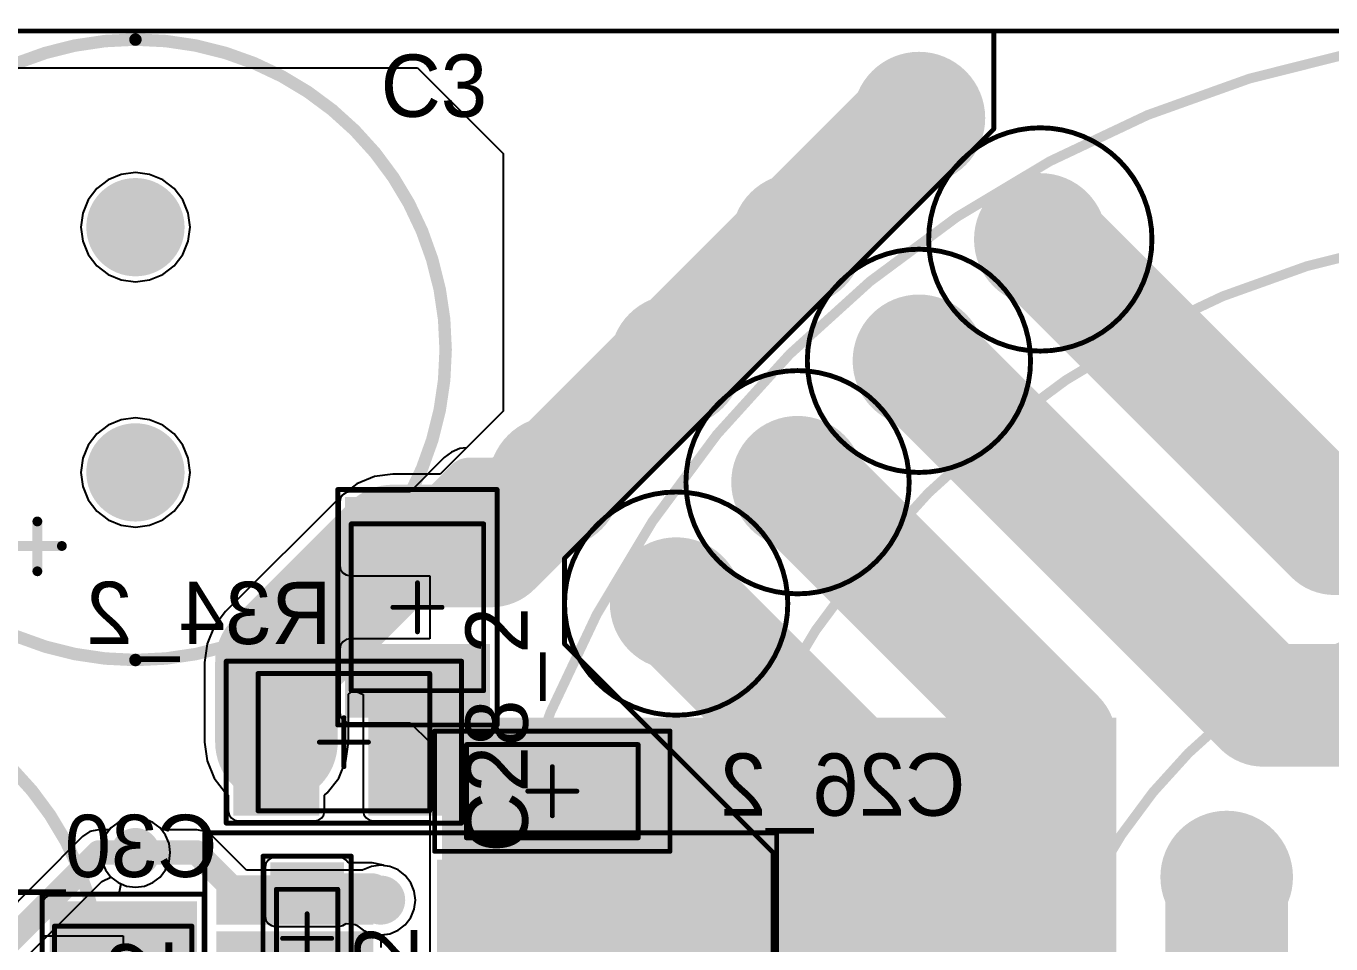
# Model space of a CAD drawing. Extents: x 5 to 126, y 30 to 120.
# Drawn here: x 52.77 to 79.37, y 101.39 to 120.1 of the extents above; entities that cross this region are included whole.
import ezdxf

# ---------------------------------------------------------------- set-up
doc = ezdxf.new("R2010")
doc.units = 0
doc.layers.get('0').update_dxf_attribs({"linetype": 'CONTINUOUS'})
for name, color, linetype in [('BOTTOMLAYER', 5, 'CONTINUOUS'), ('BOTTOMOVERLAY', 54, 'CONTINUOUS'), ('BOTTOMPASTE', 16, 'CONTINUOUS'), ('BOTTOMSOLDER', 6, 'CONTINUOUS'), ('MECHANICAL1', 6, 'CONTINUOUS'), ('MECHANICAL13', 56, 'CONTINUOUS'), ('MECHANICAL15', 56, 'CONTINUOUS'), ('MECHANICAL4', 56, 'CONTINUOUS'), ('MULTILAYER', 9, 'CONTINUOUS'), ('TOPLAYER', 1, 'CONTINUOUS'), ('TOPOVERLAY', 2, 'CONTINUOUS'), ('TOPPASTE', 8, 'CONTINUOUS'), ('TOPSOLDER', 216, 'CONTINUOUS')]:
    doc.layers.add(name, color=color, linetype=linetype)

# ---------------------------------------------------------------- blocks, each defined once
blk = doc.blocks.new('12_5_________10')
at = {"layer": 'BOTTOMLAYER', "const_width": 0.9}
for points in [[(-0.45, 0, 1), (0.45, 0, 1)], [(4.55, 0, 1), (5.45, 0, 1)]]:
    blk.add_lwpolyline(points, format="xyb", close=True, dxfattribs=at)
at = {"layer": 'BOTTOMSOLDER', "const_width": 1.002}
for points in [[(-0.501, 0, 1), (0.501, 0, 1)], [(4.499, 0, 1), (5.501, 0, 1)]]:
    blk.add_lwpolyline(points, format="xyb", close=True, dxfattribs=at)
at = {"layer": 'MULTILAYER', "const_width": 0.9}
for points in [[(-0.45, 0, 1), (0.45, 0, 1)], [(4.55, 0, 1), (5.45, 0, 1)]]:
    blk.add_lwpolyline(points, format="xyb", close=True, dxfattribs=at)
at = {"layer": 'TOPLAYER', "const_width": 0.9}
for points in [[(-0.45, 0, 1), (0.45, 0, 1)], [(4.55, 0, 1), (5.45, 0, 1)]]:
    blk.add_lwpolyline(points, format="xyb", close=True, dxfattribs=at)
at = {"layer": 'TOPOVERLAY'}
for points, const_width in [([(8.825, 0, 1), (-3.825, 0, 1)], 0.254), ([(-1.55, 2.516, 1), (-1.45, 2.516, 1)], 0.1), ([(-2.066, 2, 1), (-1.966, 2, 1)], 0.1), ([(-1.05, 2, 1), (-0.95, 2, 1)], 0.1), ([(-1.55, 1.5, 1), (-1.45, 1.5, 1)], 0.1), ([(-3.888, 0, 1), (-3.761, 0, 1)], 0.127), ([(8.761, 0, 1), (8.888, 0, 1)], 0.127)]:
    blk.add_lwpolyline(points, format="xyb", close=True, dxfattribs=dict(at, const_width=const_width))
at = {"layer": 'TOPOVERLAY', "const_width": 0.2}
for points in [[(-1.5, 2.516), (-1.5, 1.5)], [(-2.016, 2), (-1, 2)]]:
    blk.add_lwpolyline(points, dxfattribs=at)
at = {"layer": 'TOPSOLDER', "const_width": 1.002}
for points in [[(-0.501, 0, 1), (0.501, 0, 1)], [(4.499, 0, 1), (5.501, 0, 1)]]:
    blk.add_lwpolyline(points, format="xyb", close=True, dxfattribs=at)
blk = doc.blocks.new('12_5_________11')
at = {"layer": 'BOTTOMLAYER', "const_width": 0.9}
for points in [[(-0.45, 0, 1), (0.45, 0, 1)], [(4.55, 0, 1), (5.45, 0, 1)]]:
    blk.add_lwpolyline(points, format="xyb", close=True, dxfattribs=at)
at = {"layer": 'BOTTOMSOLDER', "const_width": 1.002}
for points in [[(-0.501, 0, 1), (0.501, 0, 1)], [(4.499, 0, 1), (5.501, 0, 1)]]:
    blk.add_lwpolyline(points, format="xyb", close=True, dxfattribs=at)
at = {"layer": 'MULTILAYER', "const_width": 0.9}
for points in [[(-0.45, 0, 1), (0.45, 0, 1)], [(4.55, 0, 1), (5.45, 0, 1)]]:
    blk.add_lwpolyline(points, format="xyb", close=True, dxfattribs=at)
at = {"layer": 'TOPLAYER', "const_width": 0.9}
for points in [[(-0.45, 0, 1), (0.45, 0, 1)], [(4.55, 0, 1), (5.45, 0, 1)]]:
    blk.add_lwpolyline(points, format="xyb", close=True, dxfattribs=at)
at = {"layer": 'TOPOVERLAY'}
for points, const_width in [([(8.825, 0, 1), (-3.825, 0, 1)], 0.254), ([(-1.55, 2.516, 1), (-1.45, 2.516, 1)], 0.1), ([(-2.066, 2, 1), (-1.966, 2, 1)], 0.1), ([(-1.05, 2, 1), (-0.95, 2, 1)], 0.1), ([(-1.55, 1.5, 1), (-1.45, 1.5, 1)], 0.1), ([(-3.888, 0, 1), (-3.761, 0, 1)], 0.127), ([(8.761, 0, 1), (8.888, 0, 1)], 0.127)]:
    blk.add_lwpolyline(points, format="xyb", close=True, dxfattribs=dict(at, const_width=const_width))
at = {"layer": 'TOPOVERLAY', "const_width": 0.2}
for points in [[(-1.5, 1.5), (-1.5, 2.516)], [(-2.016, 2), (-1, 2)]]:
    blk.add_lwpolyline(points, dxfattribs=at)
at = {"layer": 'TOPSOLDER', "const_width": 1.002}
for points in [[(-0.501, 0, 1), (0.501, 0, 1)], [(4.499, 0, 1), (5.501, 0, 1)]]:
    blk.add_lwpolyline(points, format="xyb", close=True, dxfattribs=at)
blk = doc.blocks.new('1206C_B_37')
at = {"layer": 'BOTTOMLAYER'}
for points in [[(-2.15, 0.975), (-2.15, -0.975), (-0.75, 0.975), (-0.75, -0.975)], [(0.75, 0.975), (0.75, -0.975), (2.15, 0.975), (2.15, -0.975)]]:
    blk.add_solid(points, dxfattribs=at)
at = {"layer": 'BOTTOMPASTE'}
for points in [[(-2.15, 0.975), (-2.15, -0.975), (-0.75, 0.975), (-0.75, -0.975)], [(0.75, 0.975), (0.75, -0.975), (2.15, 0.975), (2.15, -0.975)]]:
    blk.add_solid(points, dxfattribs=at)
at = {"layer": 'BOTTOMSOLDER'}
for points in [[(-2.252, 1.077), (-2.252, -1.077), (-0.648, 1.077), (-0.648, -1.077)], [(0.648, 1.077), (0.648, -1.077), (2.252, 1.077), (2.252, -1.077)]]:
    blk.add_solid(points, dxfattribs=at)
at = {"layer": 'MECHANICAL13', "const_width": 0.1}
for points in [[(-1.75, 0.95), (-1.75, -0.95)], [(1.75, 0.95), (-1.75, 0.95)], [(1.75, 0.95), (1.75, -0.95)], [(1.75, -0.95), (-1.75, -0.95)]]:
    blk.add_lwpolyline(points, dxfattribs=at)
at = {"layer": 'MECHANICAL13', "const_width": 0.05}
for points in [[(-1.775, 0.95, 1), (-1.725, 0.95, 1)], [(-1.775, 0.95, 1), (-1.725, 0.95, 1)], [(1.725, 0.95, 1), (1.775, 0.95, 1)], [(1.725, 0.95, 1), (1.775, 0.95, 1)], [(-1.775, -0.95, 1), (-1.725, -0.95, 1)], [(-1.775, -0.95, 1), (-1.725, -0.95, 1)], [(1.725, -0.95, 1), (1.775, -0.95, 1)], [(1.725, -0.95, 1), (1.775, -0.95, 1)]]:
    blk.add_lwpolyline(points, format="xyb", close=True, dxfattribs=at)
at = {"layer": 'MECHANICAL15', "const_width": 0.1}
for points in [[(-2.4, 1.225), (-2.4, -1.225)], [(2.4, 1.225), (-2.4, 1.225)], [(2.4, 1.225), (2.4, -1.225)], [(0, 0.5), (0, -0.5)], [(0.5, 0), (-0.5, 0)], [(2.4, -1.225), (-2.4, -1.225)]]:
    blk.add_lwpolyline(points, dxfattribs=at)
at = {"layer": 'MECHANICAL15', "const_width": 0.05}
for points in [[(-2.425, 1.225, 1), (-2.375, 1.225, 1)], [(-2.425, 1.225, 1), (-2.375, 1.225, 1)], [(2.375, 1.225, 1), (2.425, 1.225, 1)], [(2.375, 1.225, 1), (2.425, 1.225, 1)], [(-0.025, 0.5, 1), (0.025, 0.5, 1)], [(-0.525, 0, 1), (-0.475, 0, 1)], [(0.475, 0, 1), (0.525, 0, 1)], [(-0.025, -0.5, 1), (0.025, -0.5, 1)], [(-2.425, -1.225, 1), (-2.375, -1.225, 1)], [(-2.425, -1.225, 1), (-2.375, -1.225, 1)], [(2.375, -1.225, 1), (2.425, -1.225, 1)], [(2.375, -1.225, 1), (2.425, -1.225, 1)]]:
    blk.add_lwpolyline(points, format="xyb", close=True, dxfattribs=at)
blk = doc.blocks.new('1210C_41')
at = {"layer": 'MECHANICAL13', "const_width": 0.1}
for points in [[(1.75, 1.4), (-1.75, 1.4)], [(-1.75, 1.4), (-1.75, -1.4)], [(1.75, 1.4), (1.75, -1.4)], [(1.75, -1.4), (-1.75, -1.4)]]:
    blk.add_lwpolyline(points, dxfattribs=at)
at = {"layer": 'MECHANICAL13', "const_width": 0.05}
for points in [[(-1.775, 1.4, 1), (-1.725, 1.4, 1)], [(-1.775, 1.4, 1), (-1.725, 1.4, 1)], [(1.725, 1.4, 1), (1.775, 1.4, 1)], [(1.725, 1.4, 1), (1.775, 1.4, 1)], [(-1.775, -1.4, 1), (-1.725, -1.4, 1)], [(-1.775, -1.4, 1), (-1.725, -1.4, 1)], [(1.725, -1.4, 1), (1.775, -1.4, 1)], [(1.725, -1.4, 1), (1.775, -1.4, 1)]]:
    blk.add_lwpolyline(points, format="xyb", close=True, dxfattribs=at)
at = {"layer": 'MECHANICAL15', "const_width": 0.1}
for points in [[(2.4, 1.65), (-2.4, 1.65)], [(-2.4, 1.65), (-2.4, -1.65)], [(2.4, 1.65), (2.4, -1.65)], [(0, 0.5), (0, -0.5)], [(0.5, 0), (-0.5, 0)], [(2.4, -1.65), (-2.4, -1.65)]]:
    blk.add_lwpolyline(points, dxfattribs=at)
at = {"layer": 'MECHANICAL15', "const_width": 0.05}
for points in [[(-2.425, 1.65, 1), (-2.375, 1.65, 1)], [(-2.425, 1.65, 1), (-2.375, 1.65, 1)], [(2.375, 1.65, 1), (2.425, 1.65, 1)], [(2.375, 1.65, 1), (2.425, 1.65, 1)], [(-0.025, 0.5, 1), (0.025, 0.5, 1)], [(-0.525, 0, 1), (-0.475, 0, 1)], [(0.475, 0, 1), (0.525, 0, 1)], [(-0.025, -0.5, 1), (0.025, -0.5, 1)], [(-2.425, -1.65, 1), (-2.375, -1.65, 1)], [(-2.425, -1.65, 1), (-2.375, -1.65, 1)], [(2.375, -1.65, 1), (2.425, -1.65, 1)], [(2.375, -1.65, 1), (2.425, -1.65, 1)]]:
    blk.add_lwpolyline(points, format="xyb", close=True, dxfattribs=at)
at = {"layer": 'TOPLAYER'}
for points in [[(-0.6, -1.4), (-0.6, 1.4), (-2.15, -1.4), (-2.15, 1.4)], [(2.15, -1.4), (2.15, 1.4), (0.6, -1.4), (0.6, 1.4)]]:
    blk.add_solid(points, dxfattribs=at)
at = {"layer": 'TOPPASTE'}
for points in [[(-0.6, -1.4), (-0.6, 1.4), (-2.15, -1.4), (-2.15, 1.4)], [(2.15, -1.4), (2.15, 1.4), (0.6, -1.4), (0.6, 1.4)]]:
    blk.add_solid(points, dxfattribs=at)
at = {"layer": 'TOPSOLDER'}
for points in [[(-0.498, -1.502), (-0.498, 1.502), (-2.252, -1.502), (-2.252, 1.502)], [(2.252, -1.502), (2.252, 1.502), (0.498, -1.502), (0.498, 1.502)]]:
    blk.add_solid(points, dxfattribs=at)
blk = doc.blocks.new('0805C_43')
at = {"layer": 'MECHANICAL13', "const_width": 0.1}
for points in [[(-1.675, -0.9), (-1.675, 0.9)], [(1.675, 0.9), (-1.675, 0.9)], [(1.675, -0.9), (1.675, 0.9)], [(-1, -0.625), (-1, 0.625)], [(1, 0.625), (-1, 0.625)], [(0, -0.5), (0, 0.5)], [(1, -0.625), (1, 0.625)], [(0.5, 0), (-0.5, 0)], [(1, -0.625), (-1, -0.625)], [(1.675, -0.9), (-1.675, -0.9)]]:
    blk.add_lwpolyline(points, dxfattribs=at)
at = {"layer": 'MECHANICAL13', "const_width": 0.05}
for points in [[(-1.7, 0.9, 1), (-1.65, 0.9, 1)], [(-1.7, 0.9, 1), (-1.65, 0.9, 1)], [(1.65, 0.9, 1), (1.7, 0.9, 1)], [(1.65, 0.9, 1), (1.7, 0.9, 1)], [(-1.025, 0.625, 1), (-0.975, 0.625, 1)], [(-1.025, 0.625, 1), (-0.975, 0.625, 1)], [(-0.025, 0.5, 1), (0.025, 0.5, 1)], [(0.975, 0.625, 1), (1.025, 0.625, 1)], [(0.975, 0.625, 1), (1.025, 0.625, 1)], [(-0.525, 0, 1), (-0.475, 0, 1)], [(0.475, 0, 1), (0.525, 0, 1)], [(-0.025, -0.5, 1), (0.025, -0.5, 1)], [(-1.025, -0.625, 1), (-0.975, -0.625, 1)], [(-1.025, -0.625, 1), (-0.975, -0.625, 1)], [(0.975, -0.625, 1), (1.025, -0.625, 1)], [(0.975, -0.625, 1), (1.025, -0.625, 1)], [(-1.7, -0.9, 1), (-1.65, -0.9, 1)], [(-1.7, -0.9, 1), (-1.65, -0.9, 1)], [(1.65, -0.9, 1), (1.7, -0.9, 1)], [(1.65, -0.9, 1), (1.7, -0.9, 1)]]:
    blk.add_lwpolyline(points, format="xyb", close=True, dxfattribs=at)
at = {"layer": 'TOPLAYER'}
for points in [[(-0.45, -0.65), (-0.45, 0.65), (-1.45, -0.65), (-1.45, 0.65)], [(1.45, -0.65), (1.45, 0.65), (0.45, -0.65), (0.45, 0.65)]]:
    blk.add_solid(points, dxfattribs=at)
at = {"layer": 'TOPPASTE'}
for points in [[(-0.45, -0.65), (-0.45, 0.65), (-1.45, -0.65), (-1.45, 0.65)], [(1.45, -0.65), (1.45, 0.65), (0.45, -0.65), (0.45, 0.65)]]:
    blk.add_solid(points, dxfattribs=at)
at = {"layer": 'TOPSOLDER'}
for points in [[(-0.348, -0.752), (-0.348, 0.752), (-1.552, -0.752), (-1.552, 0.752)], [(1.552, -0.752), (1.552, 0.752), (0.348, -0.752), (0.348, 0.752)]]:
    blk.add_solid(points, dxfattribs=at)
blk = doc.blocks.new('1210C_B_45')
at = {"layer": 'BOTTOMLAYER'}
for points in [[(-2.15, 1.4), (-2.15, -1.4), (-0.6, 1.4), (-0.6, -1.4)], [(0.6, 1.4), (0.6, -1.4), (2.15, 1.4), (2.15, -1.4)]]:
    blk.add_solid(points, dxfattribs=at)
at = {"layer": 'BOTTOMPASTE'}
for points in [[(-2.15, 1.4), (-2.15, -1.4), (-0.6, 1.4), (-0.6, -1.4)], [(0.6, 1.4), (0.6, -1.4), (2.15, 1.4), (2.15, -1.4)]]:
    blk.add_solid(points, dxfattribs=at)
at = {"layer": 'BOTTOMSOLDER'}
for points in [[(-2.252, 1.502), (-2.252, -1.502), (-0.498, 1.502), (-0.498, -1.502)], [(0.498, 1.502), (0.498, -1.502), (2.252, 1.502), (2.252, -1.502)]]:
    blk.add_solid(points, dxfattribs=at)
at = {"layer": 'MECHANICAL13', "const_width": 0.1}
for points in [[(-1.75, 1.4), (1.75, 1.4)], [(-1.75, 1.4), (-1.75, -1.4)], [(1.75, 1.4), (1.75, -1.4)], [(-1.75, -1.4), (1.75, -1.4)]]:
    blk.add_lwpolyline(points, dxfattribs=at)
at = {"layer": 'MECHANICAL13', "const_width": 0.05}
for points in [[(-1.775, 1.4, 1), (-1.725, 1.4, 1)], [(-1.775, 1.4, 1), (-1.725, 1.4, 1)], [(1.725, 1.4, 1), (1.775, 1.4, 1)], [(1.725, 1.4, 1), (1.775, 1.4, 1)], [(-1.775, -1.4, 1), (-1.725, -1.4, 1)], [(-1.775, -1.4, 1), (-1.725, -1.4, 1)], [(1.725, -1.4, 1), (1.775, -1.4, 1)], [(1.725, -1.4, 1), (1.775, -1.4, 1)]]:
    blk.add_lwpolyline(points, format="xyb", close=True, dxfattribs=at)
at = {"layer": 'MECHANICAL15', "const_width": 0.1}
for points in [[(-2.4, 1.65), (2.4, 1.65)], [(-2.4, 1.65), (-2.4, -1.65)], [(2.4, 1.65), (2.4, -1.65)], [(0, 0.5), (0, -0.5)], [(-0.5, 0), (0.5, 0)], [(-2.4, -1.65), (2.4, -1.65)]]:
    blk.add_lwpolyline(points, dxfattribs=at)
at = {"layer": 'MECHANICAL15', "const_width": 0.05}
for points in [[(-2.425, 1.65, 1), (-2.375, 1.65, 1)], [(-2.425, 1.65, 1), (-2.375, 1.65, 1)], [(2.375, 1.65, 1), (2.425, 1.65, 1)], [(2.375, 1.65, 1), (2.425, 1.65, 1)], [(-0.025, 0.5, 1), (0.025, 0.5, 1)], [(-0.525, 0, 1), (-0.475, 0, 1)], [(0.475, 0, 1), (0.525, 0, 1)], [(-0.025, -0.5, 1), (0.025, -0.5, 1)], [(-2.425, -1.65, 1), (-2.375, -1.65, 1)], [(-2.425, -1.65, 1), (-2.375, -1.65, 1)], [(2.375, -1.65, 1), (2.425, -1.65, 1)], [(2.375, -1.65, 1), (2.425, -1.65, 1)]]:
    blk.add_lwpolyline(points, format="xyb", close=True, dxfattribs=at)
blk = doc.blocks.new('TO_252_B_63')
at = {"layer": 'BOTTOMLAYER'}
for points in [[(-0.5, 3), (-0.5, -3), (6, 3), (6, -3)], [(-5, 2.68), (-5, 1.88), (-2, 2.68), (-2, 1.88)], [(-5, 1.54), (-5, 0.74), (-2, 1.54), (-2, 0.74)], [(-5, -0.74), (-5, -1.54), (-2, -0.74), (-2, -1.54)], [(-5, -1.88), (-5, -2.68), (-2, -1.88), (-2, -2.68)]]:
    blk.add_solid(points, dxfattribs=at)
at = {"layer": 'BOTTOMPASTE'}
for points in [[(-0.5, 3), (-0.5, -3), (6, 3), (6, -3)], [(-5, 2.68), (-5, 1.88), (-2, 2.68), (-2, 1.88)], [(-5, 1.54), (-5, 0.74), (-2, 1.54), (-2, 0.74)], [(-5, -0.74), (-5, -1.54), (-2, -0.74), (-2, -1.54)], [(-5, -1.88), (-5, -2.68), (-2, -1.88), (-2, -2.68)]]:
    blk.add_solid(points, dxfattribs=at)
at = {"layer": 'BOTTOMSOLDER'}
for points in [[(-0.602, 3.102), (-0.602, -3.102), (6.102, 3.102), (6.102, -3.102)], [(-5.102, 2.782), (-5.102, 1.778), (-1.898, 2.782), (-1.898, 1.778)], [(-5.102, 1.642), (-5.102, 0.638), (-1.898, 1.642), (-1.898, 0.638)], [(-5.102, -0.638), (-5.102, -1.642), (-1.898, -0.638), (-1.898, -1.642)], [(-5.102, -1.778), (-5.102, -2.782), (-1.898, -1.778), (-1.898, -2.782)]]:
    blk.add_solid(points, dxfattribs=at)
at = {"layer": 'MECHANICAL15', "const_width": 0.1}
for points in [[(-5.334, -3.65), (-5.334, 3.65)], [(-5.334, 3.65), (6.325, 3.65)], [(6.325, -3.65), (6.325, 3.65)], [(-0.5, -0.5), (-0.5, 0.5)], [(-0.5, 0), (0.5, 0)], [(-5.334, -3.65), (6.325, -3.65)]]:
    blk.add_lwpolyline(points, dxfattribs=at)
at = {"layer": 'MECHANICAL15', "const_width": 0.05}
for points in [[(-5.359, 3.65, 1), (-5.309, 3.65, 1)], [(-5.359, 3.65, 1), (-5.309, 3.65, 1)], [(6.3, 3.65, 1), (6.35, 3.65, 1)], [(6.3, 3.65, 1), (6.35, 3.65, 1)], [(-0.525, 0.5, 1), (-0.475, 0.5, 1)], [(-0.525, 0, 1), (-0.475, 0, 1)], [(0.475, 0, 1), (0.525, 0, 1)], [(-0.525, -0.5, 1), (-0.475, -0.5, 1)], [(-5.359, -3.65, 1), (-5.309, -3.65, 1)], [(-5.359, -3.65, 1), (-5.309, -3.65, 1)], [(6.3, -3.65, 1), (6.35, -3.65, 1)], [(6.3, -3.65, 1), (6.35, -3.65, 1)]]:
    blk.add_lwpolyline(points, format="xyb", close=True, dxfattribs=at)
blk = doc.blocks.new('1210R_B_69')
at = {"layer": 'BOTTOMLAYER'}
for points in [[(-2.15, 1.375), (-2.15, -1.375), (-0.85, 1.375), (-0.85, -1.375)], [(0.85, 1.375), (0.85, -1.375), (2.15, 1.375), (2.15, -1.375)]]:
    blk.add_solid(points, dxfattribs=at)
at = {"layer": 'BOTTOMPASTE'}
for points in [[(-2.15, 1.375), (-2.15, -1.375), (-0.85, 1.375), (-0.85, -1.375)], [(0.85, 1.375), (0.85, -1.375), (2.15, 1.375), (2.15, -1.375)]]:
    blk.add_solid(points, dxfattribs=at)
at = {"layer": 'BOTTOMSOLDER'}
for points in [[(-2.252, 1.477), (-2.252, -1.477), (-0.748, 1.477), (-0.748, -1.477)], [(0.748, 1.477), (0.748, -1.477), (2.252, 1.477), (2.252, -1.477)]]:
    blk.add_solid(points, dxfattribs=at)
at = {"layer": 'MECHANICAL13', "const_width": 0.1}
for points in [[(-1.7, 1.35), (1.7, 1.35)], [(-1.7, 1.35), (-1.7, -1.35)], [(1.7, 1.35), (1.7, -1.35)], [(-1.7, -1.35), (1.7, -1.35)]]:
    blk.add_lwpolyline(points, dxfattribs=at)
at = {"layer": 'MECHANICAL13', "const_width": 0.05}
for points in [[(-1.725, 1.35, 1), (-1.675, 1.35, 1)], [(-1.725, 1.35, 1), (-1.675, 1.35, 1)], [(1.675, 1.35, 1), (1.725, 1.35, 1)], [(1.675, 1.35, 1), (1.725, 1.35, 1)], [(-1.725, -1.35, 1), (-1.675, -1.35, 1)], [(-1.725, -1.35, 1), (-1.675, -1.35, 1)], [(1.675, -1.35, 1), (1.725, -1.35, 1)], [(1.675, -1.35, 1), (1.725, -1.35, 1)]]:
    blk.add_lwpolyline(points, format="xyb", close=True, dxfattribs=at)
at = {"layer": 'MECHANICAL15', "const_width": 0.1}
for points in [[(-2.4, 1.625), (2.4, 1.625)], [(-2.4, 1.625), (-2.4, -1.625)], [(2.4, 1.625), (2.4, -1.625)], [(0, 0.5), (0, -0.5)], [(-0.5, 0), (0.5, 0)], [(-2.4, -1.625), (2.4, -1.625)]]:
    blk.add_lwpolyline(points, dxfattribs=at)
at = {"layer": 'MECHANICAL15', "const_width": 0.05}
for points in [[(-2.425, 1.625, 1), (-2.375, 1.625, 1)], [(-2.425, 1.625, 1), (-2.375, 1.625, 1)], [(2.375, 1.625, 1), (2.425, 1.625, 1)], [(2.375, 1.625, 1), (2.425, 1.625, 1)], [(-0.025, 0.5, 1), (0.025, 0.5, 1)], [(-0.525, 0, 1), (-0.475, 0, 1)], [(0.475, 0, 1), (0.525, 0, 1)], [(-0.025, -0.5, 1), (0.025, -0.5, 1)], [(-2.425, -1.625, 1), (-2.375, -1.625, 1)], [(-2.425, -1.625, 1), (-2.375, -1.625, 1)], [(2.375, -1.625, 1), (2.425, -1.625, 1)], [(2.375, -1.625, 1), (2.425, -1.625, 1)]]:
    blk.add_lwpolyline(points, format="xyb", close=True, dxfattribs=at)
blk = doc.blocks.new('GDT_DIY_75')
at = {"layer": 'BOTTOMLAYER', "const_width": 1.25}
for points in [[(-5.875, -7, 1), (-4.625, -7, 1)], [(-18.875, -10.8, 1), (-17.625, -10.8, 1)], [(-21.35, -13.275, 1), (-20.1, -13.275, 1)], [(-16.4, -13.275, 1), (-15.15, -13.275, 1)], [(-18.875, -15.75, 1), (-17.625, -15.75, 1)], [(-13.925, -15.75, 1), (-12.675, -15.75, 1)], [(-16.4, -18.225, 1), (-15.15, -18.225, 1)], [(-11.45, -18.225, 1), (-10.2, -18.225, 1)], [(-13.925, -20.7, 1), (-12.675, -20.7, 1)]]:
    blk.add_lwpolyline(points, format="xyb", close=True, dxfattribs=at)
at = {"layer": 'BOTTOMSOLDER', "const_width": 1.352}
for points in [[(-5.926, -7, 1), (-4.574, -7, 1)], [(-18.926, -10.8, 1), (-17.574, -10.8, 1)], [(-21.4, -13.275, 1), (-20.049, -13.275, 1)], [(-16.451, -13.275, 1), (-15.099, -13.275, 1)], [(-18.926, -15.75, 1), (-17.574, -15.75, 1)], [(-13.976, -15.75, 1), (-12.624, -15.75, 1)], [(-16.451, -18.225, 1), (-15.099, -18.225, 1)], [(-11.501, -18.225, 1), (-10.149, -18.225, 1)], [(-13.976, -20.7, 1), (-12.624, -20.7, 1)]]:
    blk.add_lwpolyline(points, format="xyb", close=True, dxfattribs=at)
at = {"layer": 'MECHANICAL13', "const_width": 0.2}
for points in [[(18.5, 0, 1), (-18.5, 0, 1)], [(11, 0, 1), (-11, 0, 1)]]:
    blk.add_lwpolyline(points, format="xyb", close=True, dxfattribs=at)
at = {"layer": 'MULTILAYER', "const_width": 1.25}
for points in [[(-5.875, -7, 1), (-4.625, -7, 1)], [(-18.875, -10.8, 1), (-17.625, -10.8, 1)], [(-21.35, -13.275, 1), (-20.1, -13.275, 1)], [(-16.4, -13.275, 1), (-15.15, -13.275, 1)], [(-18.875, -15.75, 1), (-17.625, -15.75, 1)], [(-13.925, -15.75, 1), (-12.675, -15.75, 1)], [(-16.4, -18.225, 1), (-15.15, -18.225, 1)], [(-11.45, -18.225, 1), (-10.2, -18.225, 1)], [(-13.925, -20.7, 1), (-12.675, -20.7, 1)]]:
    blk.add_lwpolyline(points, format="xyb", close=True, dxfattribs=at)
at = {"layer": 'TOPLAYER', "const_width": 1.25}
for points in [[(-5.875, -7, 1), (-4.625, -7, 1)], [(-18.875, -10.8, 1), (-17.625, -10.8, 1)], [(-21.35, -13.275, 1), (-20.1, -13.275, 1)], [(-16.4, -13.275, 1), (-15.15, -13.275, 1)], [(-18.875, -15.75, 1), (-17.625, -15.75, 1)], [(-13.925, -15.75, 1), (-12.675, -15.75, 1)], [(-16.4, -18.225, 1), (-15.15, -18.225, 1)], [(-11.45, -18.225, 1), (-10.2, -18.225, 1)], [(-13.925, -20.7, 1), (-12.675, -20.7, 1)]]:
    blk.add_lwpolyline(points, format="xyb", close=True, dxfattribs=at)
at = {"layer": 'TOPOVERLAY', "const_width": 0.2}
for points in [[(22.5, 0, 1), (-22.5, 0, 1)], [(18.5, 0, 1), (-18.5, 0, 1)], [(11, 0, 1), (-11, 0, 1)]]:
    blk.add_lwpolyline(points, format="xyb", close=True, dxfattribs=at)
at = {"layer": 'TOPSOLDER', "const_width": 1.352}
for points in [[(-5.926, -7, 1), (-4.574, -7, 1)], [(-18.926, -10.8, 1), (-17.574, -10.8, 1)], [(-21.4, -13.275, 1), (-20.049, -13.275, 1)], [(-16.451, -13.275, 1), (-15.099, -13.275, 1)], [(-18.926, -15.75, 1), (-17.574, -15.75, 1)], [(-13.976, -15.75, 1), (-12.624, -15.75, 1)], [(-16.451, -18.225, 1), (-15.099, -18.225, 1)], [(-11.501, -18.225, 1), (-10.149, -18.225, 1)], [(-13.976, -20.7, 1), (-12.624, -20.7, 1)]]:
    blk.add_lwpolyline(points, format="xyb", close=True, dxfattribs=at)

msp = doc.modelspace()

# ---------------------------------------------------------------- linework, layer by layer
at = {"layer": 'BOTTOMLAYER'}
for p, q in [((43, 119.25), (60.75, 119.25)), ((60.75, 119.25), (62.5, 117.5)), ((62.5, 117.5), (62.5, 112.25)), ((54.712, 112.075), (54.444, 111.964)), ((55, 112.113), (54.712, 112.075)), ((55.288, 112.075), (55, 112.113)), ((55.556, 111.964), (55.288, 112.075)), ((62.5, 112.25), (61.753, 111.503)), ((54.213, 111.787), (54.036, 111.556)), ((54.444, 111.964), (54.213, 111.787)), ((55.787, 111.787), (55.556, 111.964)), ((55.964, 111.556), (55.787, 111.787)), ((54.036, 111.556), (53.925, 111.288)), ((56.075, 111.288), (55.964, 111.556)), ((61.616, 111.485), (61.445, 111.414)), ((61.753, 111.503), (61.616, 111.485)), ((53.925, 111.288), (53.887, 111)), ((56.113, 111), (56.075, 111.288)), ((61.298, 111.302), (60.604, 110.607)), ((61.445, 111.414), (61.298, 111.302)), ((53.887, 111), (53.925, 110.712)), ((56.075, 110.712), (56.113, 111)), ((53.925, 110.712), (54.036, 110.444)), ((55.964, 110.444), (56.075, 110.712)), ((54.036, 110.444), (54.213, 110.213)), ((55.787, 110.213), (55.964, 110.444)), ((59.184, 110.479), (59.168, 110.4)), ((59.229, 110.546), (59.184, 110.479)), ((59.296, 110.591), (59.229, 110.546)), ((59.375, 110.607), (59.296, 110.591)), ((60.604, 110.607), (59.375, 110.607)), ((54.213, 110.213), (54.444, 110.036)), ((55.556, 110.036), (55.787, 110.213)), ((59.168, 110.4), (59.168, 109.1)), ((54.444, 110.036), (54.712, 109.925)), ((54.712, 109.925), (55, 109.887)), ((55, 109.887), (55.288, 109.925)), ((55.288, 109.925), (55.556, 110.036)), ((59.168, 109.1), (59.184, 109.021)), ((59.184, 109.021), (59.229, 108.954)), ((59.229, 108.954), (59.296, 108.909)), ((59.296, 108.909), (59.375, 108.893)), ((59.375, 108.893), (61, 108.893)), ((61, 108.893), (61, 107.607)), ((59.229, 107.546), (59.184, 107.479)), ((59.296, 107.591), (59.229, 107.546)), ((59.375, 107.607), (59.296, 107.591)), ((61, 107.607), (59.375, 107.607)), ((59.184, 107.479), (59.168, 107.4)), ((59.168, 107.4), (59.168, 106.1)), ((59.168, 106.1), (59.184, 106.021)), ((59.184, 106.021), (59.229, 105.954)), ((59.229, 105.954), (59.296, 105.909)), ((59.296, 105.909), (59.375, 105.893)), ((59.375, 105.893), (60.604, 105.893)), ((60.604, 105.893), (61, 105.497)), ((61, 105.497), (61, 96.723)), ((54.645, 103.864), (54.498, 103.752)), ((54.816, 103.935), (54.645, 103.864)), ((55, 103.959), (54.816, 103.935)), ((55.184, 103.935), (55, 103.959)), ((55.355, 103.864), (55.184, 103.935)), ((55.502, 103.752), (55.355, 103.864)), ((54.386, 103.605), (54.315, 103.434)), ((54.498, 103.752), (54.386, 103.605)), ((55.532, 103.712), (55.502, 103.752)), ((56.25, 103.712), (55.532, 103.712)), ((56.427, 103.677), (56.25, 103.712)), ((56.25, 103.712), (56.25, 103.712)), ((56.577, 103.577), (56.427, 103.677)), ((57.266, 102.887), (56.577, 103.577)), ((54.315, 103.434), (54.291, 103.25)), ((54.291, 103.25), (54.315, 103.066)), ((54.315, 103.066), (54.386, 102.895)), ((59.816, 102.965), (59.645, 102.894)), ((60, 102.989), (59.816, 102.965)), ((60.184, 102.965), (60, 102.989)), ((60.355, 102.894), (60.184, 102.965)), ((54.386, 102.895), (54.498, 102.748)), ((54.498, 102.748), (54.645, 102.636)), ((59.636, 102.887), (57.266, 102.887)), ((59.645, 102.894), (59.636, 102.887)), ((60.502, 102.782), (60.355, 102.894)), ((60.614, 102.635), (60.502, 102.782)), ((54.645, 102.636), (54.702, 102.612)), ((54.702, 102.612), (54.662, 102.409)), ((60.685, 102.464), (60.614, 102.635)), ((60.709, 102.28), (60.685, 102.464)), ((53.111, 102.249), (53.091, 102.15)), ((53.167, 102.333), (53.111, 102.249)), ((53.251, 102.389), (53.167, 102.333)), ((53.35, 102.409), (53.251, 102.389)), ((54.662, 102.409), (53.35, 102.409)), ((60.685, 102.096), (60.709, 102.28)), ((53.091, 102.15), (53.091, 101.55)), ((60.502, 101.778), (60.614, 101.925)), ((60.614, 101.925), (60.685, 102.096)), ((60.184, 101.595), (60.355, 101.666)), ((60.355, 101.666), (60.502, 101.778)), ((53.091, 101.55), (54.75, 101.55)), ((54.75, 101.55), (54.75, 101.375)), ((60.009, 101.54), (60.034, 101.575)), ((60.009, 101.315), (60.009, 101.54)), ((60.034, 101.575), (60.184, 101.595))]:
    msp.add_line(p, q, dxfattribs=at)
for points, const_width in [([(73.45, 115.75), (79.449, 109.75)], 2.5), ([(70.975, 113.275), (78, 106.25)], 2.5), ([(68.5, 110.8), (73.75, 105.55)], 2.5), ([(60.75, 109.75), (61.8, 110.8)], 1), ([(61.8, 110.8), (63.55, 110.8)], 1), ([(79.449, 109.75), (83.649, 109.75)], 2.5), ([(66.025, 108.325), (70.25, 104.1)], 2.5), ([(78, 106.25), (82.2, 106.25)], 2.5), ([(60.75, 106.75), (62.05, 105.45)], 1), ([(73.75, 90.8), (73.75, 105.55)], 2.5), ([(62.05, 104.5), (62.05, 105.45)], 1), ([(70.25, 89.351), (70.25, 104.1)], 2.5), ([(64.95, 100.45), (64.95, 104.5)], 1), ([(55, 103.25), (56.25, 103.25)], 0.5), ([(56.25, 103.25), (57.22, 102.28)], 0.5), ([(57.22, 102.28), (58.25, 102.28)], 0.5)]:
    msp.add_lwpolyline(points, dxfattribs=dict(at, const_width=const_width))
for points, const_width in [([(72.825, 115.75, 1), (74.075, 115.75, 1)], 1.25), ([(70.35, 113.275, 1), (71.6, 113.275, 1)], 1.25), ([(67.875, 110.8, 1), (69.125, 110.8, 1)], 1.25), ([(61.55, 110.8, 1), (62.05, 110.8, 1)], 0.5), ([(61.55, 110.8, 1), (62.05, 110.8, 1)], 0.5), ([(63.3, 110.8, 1), (63.8, 110.8, 1)], 0.5), ([(78.824, 109.75, 1), (80.074, 109.75, 1)], 1.25), ([(78.824, 109.75, 1), (80.074, 109.75, 1)], 1.25), ([(60.5, 109.75, 1), (61, 109.75, 1)], 0.5), ([(65.4, 108.325, 1), (66.65, 108.325, 1)], 1.25), ([(77.375, 106.25, 1), (78.625, 106.25, 1)], 1.25), ([(77.375, 106.25, 1), (78.625, 106.25, 1)], 1.25), ([(60.5, 106.75, 1), (61, 106.75, 1)], 0.5), ([(73.125, 105.55, 1), (74.375, 105.55, 1)], 1.25), ([(73.125, 105.55, 1), (74.375, 105.55, 1)], 1.25), ([(61.8, 105.45, 1), (62.3, 105.45, 1)], 0.5), ([(61.8, 105.45, 1), (62.3, 105.45, 1)], 0.5), ([(69.625, 104.1, 1), (70.875, 104.1, 1)], 1.25), ([(69.625, 104.1, 1), (70.875, 104.1, 1)], 1.25), ([(61.8, 104.5, 1), (62.3, 104.5, 1)], 0.5), ([(64.7, 104.5, 1), (65.2, 104.5, 1)], 0.5), ([(54.75, 103.25, 1), (55.25, 103.25, 1)], 0.5), ([(54.875, 103.25, 1), (55.125, 103.25, 1)], 0.25), ([(56.125, 103.25, 1), (56.375, 103.25, 1)], 0.25), ([(56.125, 103.25, 1), (56.375, 103.25, 1)], 0.25), ([(59.75, 102.28, 1), (60.25, 102.28, 1)], 0.5), ([(57.095, 102.28, 1), (57.345, 102.28, 1)], 0.25), ([(57.095, 102.28, 1), (57.345, 102.28, 1)], 0.25), ([(58.125, 102.28, 1), (58.375, 102.28, 1)], 0.25)]:
    msp.add_lwpolyline(points, format="xyb", close=True, dxfattribs=dict(at, const_width=const_width))
at = {"layer": 'MECHANICAL1', "const_width": 0.1}
for points in [[(72.5, 118), (72.5, 120)], [(63.75, 109.25), (72.5, 118)], [(63.75, 107.5), (63.75, 109.25)], [(63.75, 107.5), (68, 103.25)], [(68, 88.5), (68, 103.25)]]:
    msp.add_lwpolyline(points, dxfattribs=at)
at = {"layer": 'MECHANICAL1'}
for points, const_width in [([(72.475, 120, 1), (72.525, 120, 1)], 0.05), ([(75.726, 115.75, 1), (71.173, 115.75, 1)], 0.1), ([(72.475, 118, 1), (72.525, 118, 1)], 0.05), ([(72.475, 118, 1), (72.525, 118, 1)], 0.05), ([(71.148, 115.75, 1), (71.198, 115.75, 1)], 0.05), ([(75.701, 115.75, 1), (75.751, 115.75, 1)], 0.05), ([(73.251, 113.275, 1), (68.699, 113.275, 1)], 0.1), ([(70.776, 110.8, 1), (66.224, 110.8, 1)], 0.1), ([(68.674, 113.275, 1), (68.724, 113.275, 1)], 0.05), ([(73.226, 113.275, 1), (73.276, 113.275, 1)], 0.05), ([(66.199, 110.8, 1), (66.249, 110.8, 1)], 0.05), ([(70.751, 110.8, 1), (70.801, 110.8, 1)], 0.05), ([(68.301, 108.325, 1), (63.749, 108.325, 1)], 0.1), ([(63.725, 109.25, 1), (63.775, 109.25, 1)], 0.05), ([(63.725, 109.25, 1), (63.775, 109.25, 1)], 0.05), ([(63.724, 108.325, 1), (63.774, 108.325, 1)], 0.05), ([(68.276, 108.325, 1), (68.326, 108.325, 1)], 0.05), ([(63.725, 107.5, 1), (63.775, 107.5, 1)], 0.05), ([(63.725, 107.5, 1), (63.775, 107.5, 1)], 0.05), ([(67.975, 103.25, 1), (68.025, 103.25, 1)], 0.05), ([(67.975, 103.25, 1), (68.025, 103.25, 1)], 0.05)]:
    msp.add_lwpolyline(points, format="xyb", close=True, dxfattribs=dict(at, const_width=const_width))
at = {"layer": 'MECHANICAL4', "const_width": 0.1}
msp.add_lwpolyline([(26.25, 120), (126.25, 120)], dxfattribs=at)
at = {"layer": 'MULTILAYER', "const_width": 0.5}
for points in [[(54.75, 103.25, 1), (55.25, 103.25, 1)], [(59.75, 102.28, 1), (60.25, 102.28, 1)]]:
    msp.add_lwpolyline(points, format="xyb", close=True, dxfattribs=at)
at = {"layer": 'TOPLAYER'}
for p, q in [((43, 119.25), (60.75, 119.25)), ((60.75, 119.25), (62.5, 117.5)), ((62.5, 117.5), (62.5, 112.25)), ((54.712, 117.075), (54.444, 116.964)), ((55, 117.113), (54.712, 117.075)), ((55.288, 117.075), (55, 117.113)), ((55.556, 116.964), (55.288, 117.075)), ((54.444, 116.964), (54.213, 116.787)), ((55.787, 116.787), (55.556, 116.964)), ((54.036, 116.556), (53.925, 116.288)), ((54.213, 116.787), (54.036, 116.556)), ((55.964, 116.556), (55.787, 116.787)), ((56.075, 116.288), (55.964, 116.556)), ((53.925, 116.288), (53.887, 116)), ((56.113, 116), (56.075, 116.288)), ((53.887, 116), (53.925, 115.712)), ((56.075, 115.712), (56.113, 116)), ((53.925, 115.712), (54.036, 115.444)), ((55.964, 115.444), (56.075, 115.712)), ((54.036, 115.444), (54.213, 115.213)), ((54.213, 115.213), (54.444, 115.036)), ((55.556, 115.036), (55.787, 115.213)), ((55.787, 115.213), (55.964, 115.444)), ((54.444, 115.036), (54.712, 114.925)), ((55.288, 114.925), (55.556, 115.036)), ((54.712, 114.925), (55, 114.887)), ((55, 114.887), (55.288, 114.925)), ((62.5, 112.25), (61.216, 110.966)), ((60.25, 110.966), (59.871, 110.916)), ((61.216, 110.966), (60.25, 110.966)), ((59.517, 110.769), (59.213, 110.536)), ((59.871, 110.916), (59.517, 110.769)), ((59.213, 110.536), (56.839, 108.161)), ((56.839, 108.161), (56.606, 107.858)), ((56.606, 107.858), (56.459, 107.504)), ((56.459, 107.504), (56.409, 107.125)), ((56.409, 107.125), (56.409, 105.5)), ((59.341, 106.481), (59.443, 106.562)), ((59.341, 105.5), (59.341, 106.481)), ((59.443, 106.562), (59.643, 106.473)), ((59.643, 106.473), (59.643, 104.1)), ((56.409, 105.5), (56.459, 105.121)), ((59.291, 105.121), (59.341, 105.5)), ((56.459, 105.121), (56.606, 104.767)), ((59.144, 104.767), (59.291, 105.121)), ((56.606, 104.767), (56.839, 104.464)), ((58.911, 104.464), (59.144, 104.767)), ((56.839, 104.464), (56.893, 104.422)), ((56.893, 104.422), (56.893, 104.1)), ((58.857, 104.422), (58.911, 104.464)), ((58.857, 104.1), (58.857, 104.422)), ((56.893, 104.1), (56.909, 104.021)), ((58.841, 104.021), (58.857, 104.1)), ((59.643, 104.1), (59.659, 104.021)), ((54.645, 103.864), (54.498, 103.752)), ((54.816, 103.935), (54.645, 103.864)), ((55, 103.959), (54.816, 103.935)), ((55.184, 103.935), (55, 103.959)), ((55.355, 103.864), (55.184, 103.935)), ((55.502, 103.752), (55.355, 103.864)), ((56.909, 104.021), (56.954, 103.954)), ((56.954, 103.954), (57.021, 103.909)), ((57.021, 103.909), (57.1, 103.893)), ((57.1, 103.893), (58.65, 103.893)), ((58.65, 103.893), (58.729, 103.909)), ((58.729, 103.909), (58.797, 103.954)), ((58.797, 103.954), (58.841, 104.021)), ((59.659, 104.021), (59.704, 103.954)), ((59.704, 103.954), (59.771, 103.909)), ((59.771, 103.909), (59.85, 103.893)), ((59.85, 103.893), (61, 103.893)), ((61, 103.893), (61, 88.117)), ((53.923, 103.577), (51.582, 101.236)), ((54.073, 103.677), (53.923, 103.577)), ((54.25, 103.712), (54.073, 103.677)), ((54.468, 103.712), (54.25, 103.712)), ((54.25, 103.712), (54.25, 103.712)), ((54.498, 103.752), (54.468, 103.712)), ((55.614, 103.605), (55.502, 103.752)), ((55.685, 103.434), (55.614, 103.605)), ((55.709, 103.25), (55.685, 103.434)), ((55.685, 103.066), (55.709, 103.25)), ((55.614, 102.895), (55.685, 103.066)), ((57.659, 103.029), (57.643, 102.95)), ((57.704, 103.096), (57.659, 103.029)), ((57.771, 103.141), (57.704, 103.096)), ((57.85, 103.157), (57.771, 103.141)), ((59.15, 103.157), (57.85, 103.157)), ((59.229, 103.141), (59.15, 103.157)), ((59.296, 103.096), (59.229, 103.141)), ((59.335, 103.04), (59.296, 103.096)), ((59.83, 103.04), (59.335, 103.04)), ((60.056, 102.995), (59.83, 103.04)), ((60.079, 102.979), (60.056, 102.995)), ((60.184, 102.965), (60.079, 102.979)), ((60.355, 102.894), (60.184, 102.965)), ((54.312, 102.658), (54.498, 102.748)), ((54.498, 102.748), (54.645, 102.636)), ((55.355, 102.636), (55.502, 102.748)), ((55.502, 102.748), (55.614, 102.895)), ((57.643, 102.95), (57.643, 101.95)), ((60.502, 102.782), (60.355, 102.894)), ((60.614, 102.635), (60.502, 102.782)), ((52.315, 100.662), (54.312, 102.658)), ((54.645, 102.636), (54.816, 102.565)), ((54.816, 102.565), (55, 102.541)), ((55, 102.541), (55.184, 102.565)), ((55.184, 102.565), (55.355, 102.636)), ((60.685, 102.464), (60.614, 102.635)), ((60.709, 102.28), (60.685, 102.464)), ((60.685, 102.096), (60.709, 102.28)), ((57.643, 101.95), (57.659, 101.871)), ((60.502, 101.778), (60.614, 101.925)), ((60.614, 101.925), (60.685, 102.096)), ((57.659, 101.871), (57.704, 101.803)), ((57.704, 101.803), (57.771, 101.759)), ((57.771, 101.759), (57.85, 101.743)), ((57.85, 101.743), (59.15, 101.743)), ((59.15, 101.743), (59.229, 101.759)), ((59.229, 101.759), (59.296, 101.803)), ((59.296, 101.803), (59.482, 101.78)), ((59.482, 101.78), (59.508, 101.771)), ((59.508, 101.771), (59.645, 101.666)), ((59.645, 101.666), (59.816, 101.595)), ((60.184, 101.595), (60.355, 101.666)), ((60.355, 101.666), (60.502, 101.778)), ((59.816, 101.595), (60, 101.571)), ((60, 101.571), (60.184, 101.595))]:
    msp.add_line(p, q, dxfattribs=at)
for points, const_width in [([(68.5, 115.75), (70.975, 118.225)], 2.5), ([(66.025, 113.275), (68.5, 115.75)], 2.5), ([(62.25, 109.5), (66.025, 113.275)], 2.5), ([(63.55, 110.8), (66.025, 113.275)], 2.5), ([(57.875, 107.125), (60.25, 109.5)], 2.5), ([(60.25, 109.5), (62.25, 109.5)], 2.5), ([(57.875, 105.5), (57.875, 107.125)], 2.5), ([(77.25, 99.25), (77.25, 102.75)], 2.5), ([(51.853, 100.853), (54.25, 103.25)], 0.5), ([(54.25, 103.25), (55, 103.25)], 0.5), ([(58.5, 102.45), (59.83, 102.45)], 0.75), ([(59.83, 102.45), (60, 102.28)], 0.75)]:
    msp.add_lwpolyline(points, dxfattribs=dict(at, const_width=const_width))
for points, const_width in [([(70.35, 118.225, 1), (71.6, 118.225, 1)], 1.25), ([(67.875, 115.75, 1), (69.125, 115.75, 1)], 1.25), ([(67.875, 115.75, 1), (69.125, 115.75, 1)], 1.25), ([(65.4, 113.275, 1), (66.65, 113.275, 1)], 1.25), ([(65.4, 113.275, 1), (66.65, 113.275, 1)], 1.25), ([(65.4, 113.275, 1), (66.65, 113.275, 1)], 1.25), ([(62.925, 110.8, 1), (64.175, 110.8, 1)], 1.25), ([(59.625, 109.5, 1), (60.875, 109.5, 1)], 1.25), ([(59.625, 109.5, 1), (60.875, 109.5, 1)], 1.25), ([(61.625, 109.5, 1), (62.875, 109.5, 1)], 1.25), ([(61.625, 109.5, 1), (62.875, 109.5, 1)], 1.25), ([(57.25, 107.125, 1), (58.5, 107.125, 1)], 1.25), ([(57.25, 107.125, 1), (58.5, 107.125, 1)], 1.25), ([(57.25, 105.5, 1), (58.5, 105.5, 1)], 1.25), ([(76.625, 102.75, 1), (77.875, 102.75, 1)], 1.25), ([(54.125, 103.25, 1), (54.375, 103.25, 1)], 0.25), ([(54.125, 103.25, 1), (54.375, 103.25, 1)], 0.25), ([(54.75, 103.25, 1), (55.25, 103.25, 1)], 0.5), ([(54.875, 103.25, 1), (55.125, 103.25, 1)], 0.25), ([(58.312, 102.45, 1), (58.688, 102.45, 1)], 0.375), ([(59.643, 102.45, 1), (60.018, 102.45, 1)], 0.375), ([(59.643, 102.45, 1), (60.018, 102.45, 1)], 0.375), ([(59.75, 102.28, 1), (60.25, 102.28, 1)], 0.5), ([(59.813, 102.28, 1), (60.188, 102.28, 1)], 0.375)]:
    msp.add_lwpolyline(points, format="xyb", close=True, dxfattribs=dict(at, const_width=const_width))
msp.add_solid([(61.25, 96.5), (75, 96.5), (61.25, 106), (75, 106)], dxfattribs=at)

# ---------------------------------------------------------------- block references
for name, p, rotation in [('GDT_DIY_75', (84.25, 97.5), 270), ('12_5_________10', (55, 111), 90), ('1210R_B_69', (60.75, 108.25), 90), ('12_5_________11', (45.5, 100.5), 360), ('1210C_41', (59.25, 105.5), 180), ('1206C_B_37', (63.5, 104.5), 180), ('TO_252_B_63', (61.75, 100), 360), ('0805C_43', (58.5, 101.5), 270), ('1210C_B_45', (54.75, 100), 90)]:
    msp.add_blockref(name, p, dxfattribs=dict(rotation=rotation))

# ---------------------------------------------------------------- texts
at = {"layer": 'BOTTOMOVERLAY', "text_generation_flag": 2}
for s, p in [('R34_2', (59, 107.5)), ('C26_2', (71.923, 104)), ('C30_2', (56.673, 102.75))]:
    msp.add_text(s, height=1.27, dxfattribs=at).set_placement(p)
at = {"layer": 'TOPOVERLAY'}
msp.add_text('C3', height=1.27, dxfattribs=at).set_placement((60, 118.25))
for s, p in [('C28_2', (63, 103.25)), ('R33_2', (60.75, 96.75)), ('C29_2', (55.75, 96.5))]:
    msp.add_text(s, height=1.27, rotation=90, dxfattribs=at).set_placement(p)

doc.saveas('drawing.dxf')
